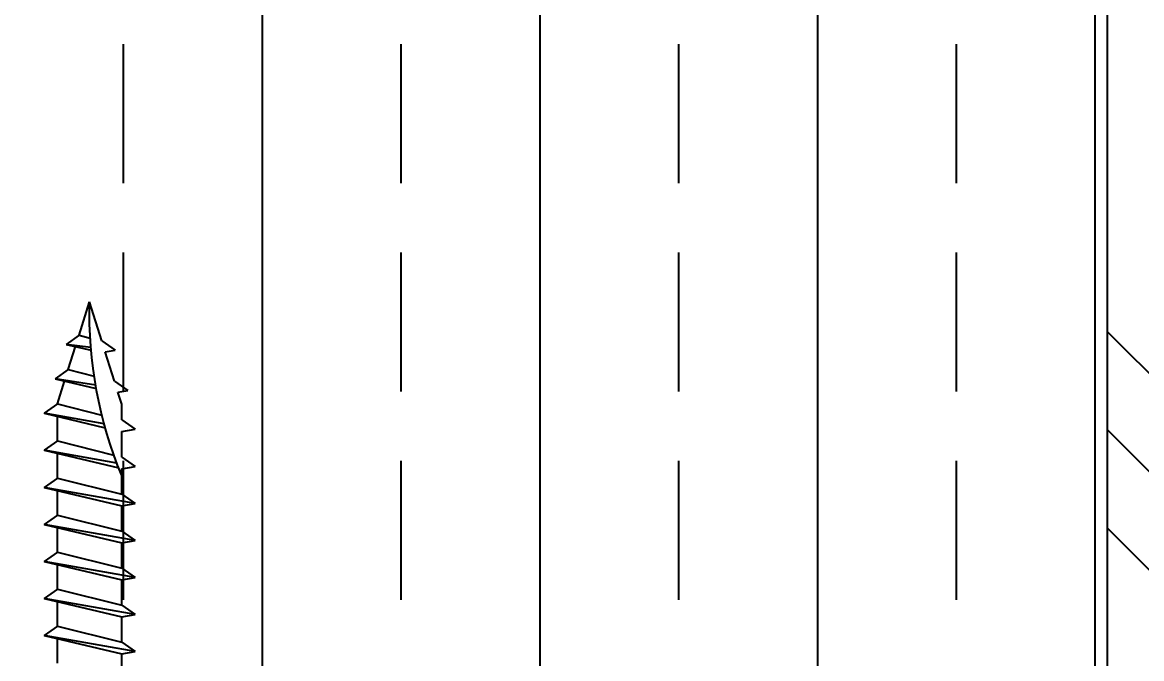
# Model space of a CAD drawing. Header units: inches. Extents: x -2661 to 42767, y -1222 to 9099.
# Drawn here: x -1093.399 to -1090.375, y 3478.217 to 3479.934 of the extents above; entities that cross this region are included whole.
import ezdxf
from ezdxf import colors
from ezdxf.entities.mleader import LeaderData, LeaderLine
from ezdxf.math import Vec2, Vec3

# ---------------------------------------------------------------- set-up
doc = ezdxf.new("R2010")
doc.units = ezdxf.units.IN
doc.header["$LTSCALE"] = 12
doc.header["$MEASUREMENT"] = 0
doc.layers.get('0').update_dxf_attribs({"linetype": 'CONTINUOUS'})
for name, color, linetype in [('S-ANNO-NOTE', 4, 'CONTINUOUS'), ('S-FASTENERS', 2, 'CONTINUOUS'), ('S-SIMPSON', 2, 'CONTINUOUS'), ('S-WOOD', 3, 'CONTINUOUS')]:
    doc.layers.add(name, color=color, linetype=linetype)
doc.styles.add('Arial', font='arial.ttf', dxfattribs={"width": 0.85})

# ---------------------------------------------------------------- blocks, each defined once
blk = doc.blocks.new('*U1147')
at = {"layer": 'S-WOOD'}
h = blk.add_hatch(dxfattribs=at)
h.set_pattern_fill('ANSI33', color=1, scale=3, angle=45, style=0)
h.set_pattern_definition([(90, (3.75, -8.375), (-0.75, 1e-16), []), (90, (4.125, -8), (-0.75, 1e-16), [0.375, -0.1875])])
h.paths.add_polyline_path([(5.25, -11.875), (0, -11.875), (0, 0), (5.25, 0)])
blk.add_lwpolyline([(5.25, -11.875), (0, -11.875), (0, 0), (5.25, 0)], close=True)
at = {"color": 4}
blk.add_lwpolyline([(0, 0), (5.25, 0), (5.25, -11.875), (0, -11.875)], close=True, dxfattribs=at)
blk = doc.blocks.new('SDS.25X6-f')
at = {"layer": 'S-SIMPSON', "color": 1}
for p, q in [((0.087, -4.9816), (0.087, -5.05)), ((-0.087, -5.0249), (-0.087, -5.0912)), ((-0.123, -5.0997), (0.087, -5.05)), ((-0.123, -5.0997), (0.087, -5.05)), ((0.123, -5.0563), (-0.123, -5.0997)), ((0.123, -5.0563), (-0.123, -5.0997)), ((0.087, -5.05), (0.123, -5.0563)), ((0.087, -5.05), (0.123, -5.0563)), ((0.087, -5.0816), (0.123, -5.0563)), ((0.087, -5.0816), (0.123, -5.0563)), ((-0.087, -5.1249), (-0.123, -5.0997)), ((-0.087, -5.1249), (-0.123, -5.0997)), ((-0.087, -5.1249), (0.087, -5.0816)), ((-0.087, -5.1249), (0.087, -5.0816)), ((0.087, -5.0816), (0.087, -5.15)), ((0.087, -5.0816), (0.087, -5.15)), ((-0.087, -5.1249), (-0.087, -5.1912)), ((-0.087, -5.1249), (-0.087, -5.1912)), ((-0.123, -5.1997), (0.087, -5.15)), ((-0.123, -5.1997), (0.087, -5.15)), ((0.123, -5.1563), (-0.123, -5.1997)), ((0.123, -5.1563), (-0.123, -5.1997)), ((0.087, -5.15), (0.123, -5.1563)), ((0.087, -5.15), (0.123, -5.1563)), ((0.087, -5.1816), (0.123, -5.1563)), ((0.087, -5.1816), (0.123, -5.1563)), ((-0.087, -5.2249), (-0.123, -5.1997)), ((-0.087, -5.2249), (-0.123, -5.1997)), ((-0.087, -5.2249), (0.087, -5.1816)), ((-0.087, -5.2249), (0.087, -5.1816)), ((0.087, -5.1816), (0.087, -5.25)), ((-0.087, -5.2249), (-0.087, -5.2912)), ((-0.123, -5.2997), (0.087, -5.25)), ((0.123, -5.2563), (-0.123, -5.2997)), ((0.087, -5.25), (0.123, -5.2563)), ((0.087, -5.2816), (0.123, -5.2563)), ((-0.087, -5.3249), (0.087, -5.2816)), ((0.087, -5.2816), (0.087, -5.35)), ((-0.087, -5.3249), (-0.123, -5.2997)), ((-0.123, -5.3997), (0.087, -5.35)), ((-0.087, -5.3249), (-0.087, -5.3912)), ((0.087, -5.35), (0.123, -5.3563)), ((0.123, -5.3563), (-0.123, -5.3997)), ((-0.087, -5.4249), (0.087, -5.3816)), ((0.087, -5.3816), (0.123, -5.3563)), ((0.087, -5.3816), (0.087, -5.45)), ((-0.087, -5.4249), (-0.123, -5.3997)), ((-0.087, -5.4249), (-0.087, -5.4912)), ((-0.123, -5.4997), (0.087, -5.45)), ((0.123, -5.4563), (-0.123, -5.4997)), ((0.087, -5.45), (0.123, -5.4563)), ((0.087, -5.4816), (0.123, -5.4563)), ((-0.087, -5.5249), (-0.123, -5.4997)), ((-0.087, -5.5249), (0.087, -5.4816)), ((0.087, -5.4816), (0.087, -5.55)), ((-0.087, -5.5249), (-0.087, -5.5912)), ((-0.123, -5.5997), (0.0787, -5.552)), ((0.087, -5.55), (0.123, -5.5563)), ((0.087, -5.5816), (0.123, -5.5563)), ((0.0737, -5.565), (-0.123, -5.5997)), ((-0.087, -5.6249), (0.0658, -5.5869)), ((0.087, -5.5816), (0.087, -5.65)), ((-0.087, -5.6249), (-0.123, -5.5997)), ((-0.087, -5.6249), (-0.087, -5.6912)), ((0.087, -5.65), (0.123, -5.6563)), ((-0.1227, -5.6997), (0.0425, -5.6605)), ((0.0396, -5.6711), (-0.1227, -5.6997)), ((0.087, -5.6816), (0.123, -5.6563)), ((0.087, -5.6816), (0.087, -5.7241)), ((-0.0867, -5.7249), (-0.1227, -5.6997)), ((-0.0867, -5.7249), (0.0334, -5.6949)), ((-0.0867, -5.7249), (-0.0673, -5.7865)), ((0.087, -5.7241), (0.0768, -5.7566)), ((-0.0931, -5.7926), (0.0182, -5.7663)), ((0.0673, -5.7865), (0.1033, -5.7613)), ((0.0768, -5.7566), (0.1033, -5.7613)), ((0.0166, -5.7751), (-0.0931, -5.7926)), ((-0.0575, -5.8176), (-0.0931, -5.7926)), ((-0.0575, -5.8176), (0.0126, -5.8001)), ((0.0673, -5.7865), (0.0425, -5.8651)), ((-0.0575, -5.8176), (-0.038, -5.8796)), ((0.0425, -5.8651), (0.0691, -5.8698)), ((-0.0635, -5.8856), (0.0043, -5.8696)), ((0.0036, -5.8774), (-0.0635, -5.8856)), ((-0.0283, -5.9103), (-0.0635, -5.8856)), ((0.0331, -5.895), (0, -6)), ((0.0331, -5.895), (0.0691, -5.8698)), ((-0.0283, -5.9103), (0.0018, -5.9028)), ((-0.0283, -5.9103), (0, -6))]:
    blk.add_line(p, q, dxfattribs=at)
blk.add_arc((1.1585, -5.9726), 1.1588, 157.6147, 181.3564, dxfattribs=at)
blk = doc.blocks.new('*U1812')
at = {"layer": 'S-FASTENERS'}
blk.add_blockref('SDS.25X6-f', (0, 0), dxfattribs=at)

msp = doc.modelspace()

# ---------------------------------------------------------------- hatches: boundary and pattern name
at = {"layer": 'S-WOOD'}
h = msp.add_hatch(dxfattribs=at)
h.set_pattern_fill('PLAST', color=1, scale=6, angle=-45, style=0)
h.set_pattern_definition([(315, (-1084.0343, 3465.7698), (1.06066, 1.06066), []), (315, (-1083.9017, 3465.9024), (1.06066, 1.06066), []), (315, (-1083.7691, 3466.035), (1.06066, 1.06066), [])])
h.paths.add_polyline_path([(-1089.96741, 3493.17953), (-1089.96741, 3445.08825), (-1090.46741, 3445.08825), (-1090.46741, 3493.17953)])

# ---------------------------------------------------------------- linework, layer by layer
msp.add_lwpolyline([(-1089.96741, 3493.17953), (-1089.96741, 3445.08825), (-1090.46741, 3445.08825), (-1090.46741, 3493.17953)], close=True, dxfattribs=at)

# ---------------------------------------------------------------- block references
at = {"layer": 'S-FASTENERS', "xscale": -1, "rotation": 180}
msp.add_blockref('*U1812', (-1093.21741, 3473.17953), dxfattribs=at)
at = {"layer": 'S-WOOD', "xscale": -1}
msp.add_blockref('*U1147', (-1090.46741, 3488.05453), dxfattribs=at)

# ---------------------------------------------------------------- leaders
at = {"layer": 'S-ANNO-NOTE'}
ml = msp.add_multileader_mtext('Standard', dxfattribs=at)
ml.set_content('"A35" CLIPS PER SHEAR WALL SCHEDULE', color=4, style='Arial')
ml.set_leader_properties(color=2)
ml.build(insert=Vec2(0, 0))
ml.multileader.update_dxf_attribs({"dogleg_length": 0.125, "arrow_head_size": 1.3125, "scale": 12})
ctx = ml.context
ctx.base_point, ctx.scale, ctx.char_height, ctx.arrow_head_size, ctx.landing_gap_size, ctx.plane_origin = Vec3(-1035.87718, 3465.04049), 12, 1.125, 1.3125, 1.08, Vec3(-1020.70376, 3691.95447)
ctx.text_align_type = 2
notes = []
notes.append((ctx, [(1, (1, 1, 0), (-1016.64648, 3465.04049), (-1, 0), 1.5, [(0, [(-999.83691, 3476.55441), (-1001.86126, 3479.82571)], 0, [])])]))
ctx.mtext.insert, ctx.mtext.width, ctx.mtext.defined_height, ctx.mtext.alignment, ctx.mtext.flow_direction = Vec3(-1019.22648, 3465.61258), 16.7773515, 5.14967, 3, 5
for ctx, leaders in notes:
    for number, flags, end, landing, length, lines in leaders:
        leader = LeaderData()
        leader.index, (leader.has_last_leader_line, leader.has_dogleg_vector, leader.attachment_direction) = number, flags
        leader.last_leader_point, leader.dogleg_vector, leader.dogleg_length = Vec3(end), Vec3(landing), length
        for number, points, colour, breaks in lines:
            line = LeaderLine()
            line.index, line.vertices, line.color, line.breaks = number, Vec3.list(points), colors.encode_raw_color(colour), breaks
            leader.lines.append(line)
        ctx.leaders.append(leader)

doc.saveas('drawing.dxf')
